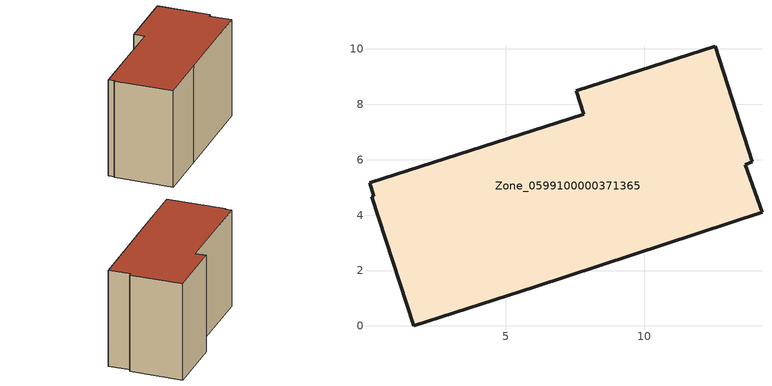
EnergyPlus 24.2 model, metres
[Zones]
Zone_0599100000371365
 floor ground (C_G): 1.66,0 0.16,4.66 0.23,4.69 0.07,5.17 7.81,7.65 7.53,8.48 12.55,10.11 13.9,5.92 13.64,5.83 14.24,4.1 6.05,1.42 z3.52
 wall outside (C_F): 6.05,1.42 14.24,4.1 13.64,5.83 13.9,5.92 12.55,10.11 7.53,8.48 7.81,7.65 0.07,5.17 0.23,4.69 0.16,4.66 1.66,0 6.05,1.42 z3.52:11.88
 roof outside (C_R): 0.16,4.66 1.66,0 6.05,1.42 14.24,4.1 13.64,5.83 13.9,5.92 12.55,10.11 7.53,8.48 7.81,7.65 0.07,5.17 0.23,4.69 z11.88
[BUILDING]
Pand.0599100000371365: North Axis=0; Terrain=City; Loads Convergence Tolerance Value=0.04; Temperature Convergence Tolerance Value=0.4; Solar Distribution=FullExterior; Maximum Number of Warmup Days=25; Minimum Number of Warmup Days=1
[Site:Location]
Rotterdam.The.Hague.AP_ZH_NLD Design_Conditions: Latitude=51.96; Longitude=4.45; Time Zone=1; Elevation=-4.5
[SITE:GROUNDTEMPERATURE:BUILDINGSURFACE]
18, 18, 18, 18, 18, 18, 18, 18, 18, 18, 18, 18
[MATERIAL] Thermal Absorptance=0.9; Solar Absorptance=0.7; Visible Absorptance=0.7
Name | Roughness | Thickness | Conductivity | Density | Specific Heat
G.TC.1992-2005 | MediumSmooth | 0.15 | 0.06 | 540 | 1210
F.TC.1992-2005 | Rough | 0.3 | 0.12 | 1920 | 840
R.TC.1992-2005 | MediumRough | 0.2 | 0.08 | 1500 | 1000
[CONSTRUCTION]
C_G: G.TC.1992-2005
C_F: F.TC.1992-2005
C_R: R.TC.1992-2005
[ZONE]
Zone_0599100000371365: Type=1; Multiplier=1; Ceiling Height=Autocalculate; Volume=Autocalculate; Floor Area=autocalculate; Part of Total Floor Area=Yes
[ZONEINFILTRATION:DESIGNFLOWRATE]
Infil_Zone_0599100000371365: Zone or ZoneList or Space or SpaceList=Zone_0599100000371365; Schedule=AlwaysOn; Design Flow Rate Calculation Method=Flow/Area; Flow Rate per Floor Area=0.0015; Constant Term Coefficient=1; Temperature Term Coefficient=0; Velocity Term Coefficient=0; Velocity Squared Term Coefficient=0
[HVACTEMPLATE:ZONE:IDEALLOADSAIRSYSTEM]
Zone_0599100000371365: Maximum Heating Supply Air Temperature=50; Minimum Cooling Supply Air Temperature=13; Maximum Heating Supply Air Humidity Ratio=0.0156; Minimum Cooling Supply Air Humidity Ratio=0.0077; Heating Limit=NoLimit; Cooling Limit=NoLimit; Dehumidification Control Type=ConstantSensibleHeatRatio; Cooling Sensible Heat Ratio=0.7; Dehumidification Setpoint=60; Humidification Control Type=None; Humidification Setpoint=30; Outdoor Air Method=None; Outdoor Air Flow Rate per Person=0.00944; Outdoor Air Flow Rate per Zone Floor Area=0; Outdoor Air Flow Rate per Zone=0; Demand Controlled Ventilation Type=None; Outdoor Air Economizer Type=NoEconomizer; Heat Recovery Type=None; Sensible Heat Recovery Effectiveness=0.7; Latent Heat Recovery Effectiveness=0.65
[ZONECONTROL:THERMOSTAT]
ThermostatControl_Zone_0599100000371365: Zone or ZoneList=Zone_0599100000371365; Control Type Schedule=DualSetpointControlType; Control 1=Thermostat_Zone_0599100000371365; Temperature Difference Between Cutout And Setpoint=0
[THERMOSTATSETPOINT:DUALSETPOINT]
Thermostat_Zone_0599100000371365: Heating Setpoint Temperature Schedule=HeatingSetpoint_Zone_0599100000371365; Cooling Setpoint Temperature Schedule=CoolingSetpoint_Zone_0599100000371365
[SCHEDULE:COMPACT]
HeatingSetpoint_Zone_0599100000371365: Through: 12/31, For: AllDays, Until: 24:00, 21
CoolingSetpoint_Zone_0599100000371365: Through: 12/31, For: AllDays, Until: 24:00, 24
DualSetpointControlType: Through: 12/31, For: AllDays, Until: 24:00, 4
AlwaysOn: Through: 12/31, For: AllDays, Until: 24:00, 1
